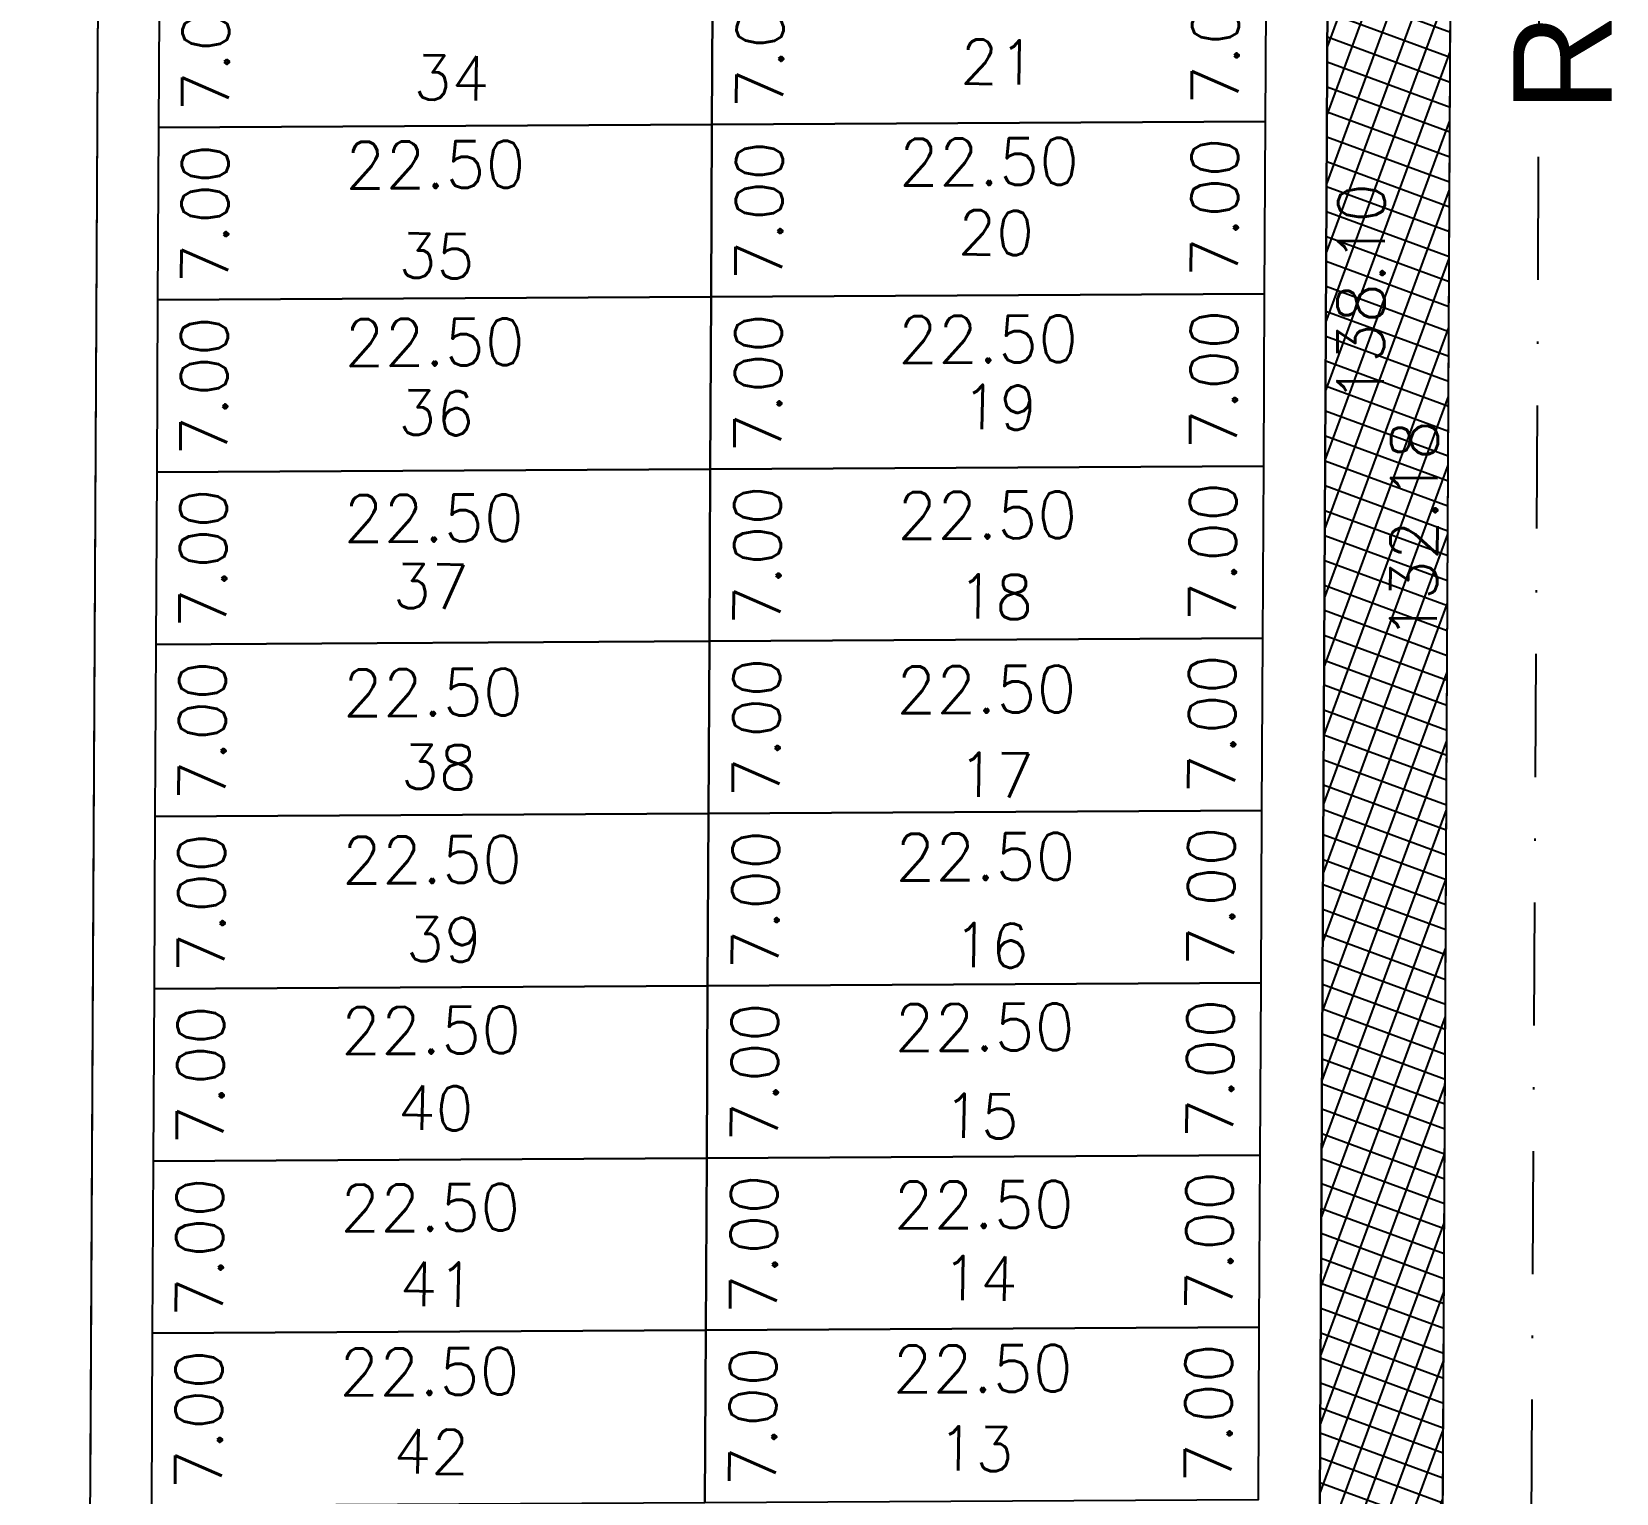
# Model space of a CAD drawing. Header units: millimetres. Extents: x -4430026 to 4783824, y 584 to 9593110.
# Drawn here: x 2247.3 to 2311.7, y 1391.3 to 1450.7 of the extents above; entities that cross this region are included whole.
import ezdxf
from ezdxf.enums import TextEntityAlignment as Align

# ---------------------------------------------------------------- set-up
doc = ezdxf.new("R2010")
doc.units = ezdxf.units.MM
doc.linetypes.add('DASHDOT', pattern=[1, 0.5, -0.25, 0, -0.25])
for name, color, linetype in [('Bra-Rua Calçadas', 1, 'Continuous'), ('Calçada', 1, 'Continuous'), ('Cota', 8, 'Continuous'), ('EIXO DAS VIAS', 252, 'DASHDOT'), ('Lotes', 2, 'Continuous'), ('Nomes de Ruas', 3, 'Continuous'), ('Numero de lotes', 5, 'Continuous'), ('Área Verde Alameda etc.', 92, 'Continuous')]:
    doc.layers.add(name, color=color, linetype=linetype)
doc.styles.add('arcad1', font='romans.shx')
doc.styles.add('ARIAL', font='arial.ttf', dxfattribs={"height": 0.25})
doc.styles.add('ROMANS', font='romans.shx')
doc.dimstyles.new('BOLA100', dxfattribs={"dimscale": 0, "dimtxt": 1.9, "dimasz": 0.18, "dimexe": 0.18, "dimexo": 0.063, "dimgap": 0, "dimtad": 1, "dimzin": 4, "dimdsep": 46, "dimtxsty": 'ROMANS', "dimcen": 0.09, "dimse1": 1, "dimse2": 1, "dimsd1": 1, "dimsd2": 1, "dimclrt": 256, "dimaunit": 1, "dimadec": 4, "dimazin": 0, "dimtfac": 1.2, "dimtix": 1, "dimtmove": 2, "dimatfit": 3, "dimfxl": 1, "dimtvp": 2, "dimtolj": 1, "dimtzin": 4, "dimarcsym": 0})
pattern_1 = [(69.82082076, (-350710.31295, -9590084.73025), (-0.894034063135, 0.32857167248), []), (159.82082076, (-350710.31295, -9590084.73025), (-0.32857167248, -0.894034063135), [])]

# ---------------------------------------------------------------- blocks, each defined once
blk = doc.blocks.new('*D5884')
at = {"layer": 'DEFPOINTS', "color": 0}
for p in [(2252.206, 1397.76), (2255.061, 1397.745), (2252.17, 1390.76)]:
    blk.add_point(p, dxfattribs=at)
at = {"layer": 'Cota', "insert": (2254.093, 1394.25), "char_height": 1.9, "attachment_point": 5, "rotation": 89.70531, "style": 'ROMANS'}
blk.add_mtext('\\A1;7.00', dxfattribs=at)
blk = doc.blocks.new('*D5890')
at = {"layer": 'DEFPOINTS', "color": 0}
for p in [(2296.11, 1398.009), (2297.208, 1398.004), (2297.172, 1391.003)]:
    blk.add_point(p, dxfattribs=at)
at = {"layer": 'Cota', "insert": (2295.142, 1394.514), "char_height": 1.9, "attachment_point": 5, "rotation": 89.70531, "style": 'ROMANS'}
blk.add_mtext('\\A1;7.00', dxfattribs=at)
blk = doc.blocks.new('*D5891')
at = {"layer": 'DEFPOINTS', "color": 0}
for p in [(2296.146, 1405.01), (2297.244, 1405.004), (2297.208, 1398.004)]:
    blk.add_point(p, dxfattribs=at)
at = {"layer": 'Cota', "insert": (2295.178, 1401.514), "char_height": 1.9, "attachment_point": 5, "rotation": 89.70531, "style": 'ROMANS'}
blk.add_mtext('\\A1;7.00', dxfattribs=at)
blk = doc.blocks.new('*D5892')
at = {"layer": 'DEFPOINTS', "color": 0}
for p in [(2296.182, 1412.01), (2297.28, 1412.004), (2297.244, 1405.004)]:
    blk.add_point(p, dxfattribs=at)
at = {"layer": 'Cota', "insert": (2295.214, 1408.515), "char_height": 1.9, "attachment_point": 5, "rotation": 89.70531, "style": 'ROMANS'}
blk.add_mtext('\\A1;7.00', dxfattribs=at)
blk = doc.blocks.new('*D5893')
at = {"layer": 'DEFPOINTS', "color": 0}
for p in [(2296.218, 1419.01), (2297.316, 1419.005), (2297.28, 1412.004)]:
    blk.add_point(p, dxfattribs=at)
at = {"layer": 'Cota', "insert": (2295.25, 1415.515), "char_height": 1.9, "attachment_point": 5, "rotation": 89.70531, "style": 'ROMANS'}
blk.add_mtext('\\A1;7.00', dxfattribs=at)
blk = doc.blocks.new('*D5894')
at = {"layer": 'DEFPOINTS', "color": 0}
for p in [(2296.254, 1426.011), (2297.352, 1426.005), (2297.316, 1419.005)]:
    blk.add_point(p, dxfattribs=at)
at = {"layer": 'Cota', "insert": (2295.286, 1422.515), "char_height": 1.9, "attachment_point": 5, "rotation": 89.70531, "style": 'ROMANS'}
blk.add_mtext('\\A1;7.00', dxfattribs=at)
blk = doc.blocks.new('*D5895')
at = {"layer": 'DEFPOINTS', "color": 0}
for p in [(2296.29, 1433.011), (2297.388, 1433.005), (2297.352, 1426.005)]:
    blk.add_point(p, dxfattribs=at)
at = {"layer": 'Cota', "insert": (2295.322, 1429.516), "char_height": 1.9, "attachment_point": 5, "rotation": 89.70531, "style": 'ROMANS'}
blk.add_mtext('\\A1;7.00', dxfattribs=at)
blk = doc.blocks.new('*D5896')
at = {"layer": 'DEFPOINTS', "color": 0}
for p in [(2296.326, 1440.011), (2297.424, 1440.005), (2297.388, 1433.005)]:
    blk.add_point(p, dxfattribs=at)
at = {"layer": 'Cota', "insert": (2295.358, 1436.516), "char_height": 1.9, "attachment_point": 5, "rotation": 89.70531, "style": 'ROMANS'}
blk.add_mtext('\\A1;7.00', dxfattribs=at)
blk = doc.blocks.new('*D5897')
at = {"layer": 'DEFPOINTS', "color": 0}
for p in [(2296.362, 1447.011), (2297.46, 1447.006), (2297.424, 1440.005)]:
    blk.add_point(p, dxfattribs=at)
at = {"layer": 'Cota', "insert": (2295.394, 1443.516), "char_height": 1.9, "attachment_point": 5, "rotation": 89.70531, "style": 'ROMANS'}
blk.add_mtext('\\A1;7.00', dxfattribs=at)
blk = doc.blocks.new('*D5898')
at = {"layer": 'DEFPOINTS', "color": 0}
for p in [(2296.398, 1454.012), (2297.496, 1454.006), (2297.46, 1447.006)]:
    blk.add_point(p, dxfattribs=at)
at = {"layer": 'Cota', "insert": (2295.43, 1450.516), "char_height": 1.9, "attachment_point": 5, "rotation": 89.70531, "style": 'ROMANS'}
blk.add_mtext('\\A1;7.00', dxfattribs=at)
blk = doc.blocks.new('*D5904')
at = {"layer": 'DEFPOINTS', "color": 0}
for p in [(2274.707, 1397.882), (2277.59, 1397.867), (2274.671, 1390.881)]:
    blk.add_point(p, dxfattribs=at)
at = {"layer": 'Cota', "insert": (2276.622, 1394.372), "char_height": 1.9, "attachment_point": 5, "rotation": 89.70531, "style": 'ROMANS'}
blk.add_mtext('\\A1;7.00', dxfattribs=at)
blk = doc.blocks.new('*D5905')
at = {"layer": 'DEFPOINTS', "color": 0}
for p in [(2274.743, 1404.882), (2277.626, 1404.867), (2274.707, 1397.882)]:
    blk.add_point(p, dxfattribs=at)
at = {"layer": 'Cota', "insert": (2276.658, 1401.372), "char_height": 1.9, "attachment_point": 5, "rotation": 89.70531, "style": 'ROMANS'}
blk.add_mtext('\\A1;7.00', dxfattribs=at)
blk = doc.blocks.new('*D5906')
at = {"layer": 'DEFPOINTS', "color": 0}
for p in [(2274.779, 1411.882), (2277.662, 1411.868), (2274.743, 1404.882)]:
    blk.add_point(p, dxfattribs=at)
at = {"layer": 'Cota', "insert": (2276.694, 1408.372), "char_height": 1.9, "attachment_point": 5, "rotation": 89.70531, "style": 'ROMANS'}
blk.add_mtext('\\A1;7.00', dxfattribs=at)
blk = doc.blocks.new('*D5907')
at = {"layer": 'DEFPOINTS', "color": 0}
for p in [(2274.815, 1418.883), (2277.698, 1418.868), (2274.779, 1411.882)]:
    blk.add_point(p, dxfattribs=at)
at = {"layer": 'Cota', "insert": (2276.73, 1415.373), "char_height": 1.9, "attachment_point": 5, "rotation": 89.70531, "style": 'ROMANS'}
blk.add_mtext('\\A1;7.00', dxfattribs=at)
blk = doc.blocks.new('*D5908')
at = {"layer": 'DEFPOINTS', "color": 0}
for p in [(2274.851, 1425.883), (2277.734, 1425.868), (2274.815, 1418.883)]:
    blk.add_point(p, dxfattribs=at)
at = {"layer": 'Cota', "insert": (2276.766, 1422.373), "char_height": 1.9, "attachment_point": 5, "rotation": 89.70531, "style": 'ROMANS'}
blk.add_mtext('\\A1;7.00', dxfattribs=at)
blk = doc.blocks.new('*D5909')
at = {"layer": 'DEFPOINTS', "color": 0}
for p in [(2274.887, 1432.883), (2277.77, 1432.868), (2274.851, 1425.883)]:
    blk.add_point(p, dxfattribs=at)
at = {"layer": 'Cota', "insert": (2276.802, 1429.373), "char_height": 1.9, "attachment_point": 5, "rotation": 89.70531, "style": 'ROMANS'}
blk.add_mtext('\\A1;7.00', dxfattribs=at)
blk = doc.blocks.new('*D5910')
at = {"layer": 'DEFPOINTS', "color": 0}
for p in [(2274.923, 1439.884), (2277.806, 1439.869), (2274.887, 1432.883)]:
    blk.add_point(p, dxfattribs=at)
at = {"layer": 'Cota', "insert": (2276.838, 1436.373), "char_height": 1.9, "attachment_point": 5, "rotation": 89.70531, "style": 'ROMANS'}
blk.add_mtext('\\A1;7.00', dxfattribs=at)
blk = doc.blocks.new('*D5911')
at = {"layer": 'DEFPOINTS', "color": 0}
for p in [(2274.959, 1446.884), (2277.842, 1446.869), (2274.923, 1439.884)]:
    blk.add_point(p, dxfattribs=at)
at = {"layer": 'Cota', "insert": (2276.874, 1443.374), "char_height": 1.9, "attachment_point": 5, "rotation": 89.70531, "style": 'ROMANS'}
blk.add_mtext('\\A1;7.00', dxfattribs=at)
blk = doc.blocks.new('*D5912')
at = {"layer": 'DEFPOINTS', "color": 0}
for p in [(2274.995, 1453.884), (2277.878, 1453.869), (2274.959, 1446.884)]:
    blk.add_point(p, dxfattribs=at)
at = {"layer": 'Cota', "insert": (2276.91, 1450.374), "char_height": 1.9, "attachment_point": 5, "rotation": 89.70531, "style": 'ROMANS'}
blk.add_mtext('\\A1;7.00', dxfattribs=at)
blk = doc.blocks.new('*D5917')
at = {"layer": 'DEFPOINTS', "color": 0}
for p in [(2252.242, 1404.76), (2255.097, 1404.746), (2252.206, 1397.76)]:
    blk.add_point(p, dxfattribs=at)
at = {"layer": 'Cota', "insert": (2254.129, 1401.25), "char_height": 1.9, "attachment_point": 5, "rotation": 89.70531, "style": 'ROMANS'}
blk.add_mtext('\\A1;7.00', dxfattribs=at)
blk = doc.blocks.new('*D5918')
at = {"layer": 'DEFPOINTS', "color": 0}
for p in [(2252.278, 1411.76), (2255.133, 1411.746), (2252.242, 1404.76)]:
    blk.add_point(p, dxfattribs=at)
at = {"layer": 'Cota', "insert": (2254.165, 1408.251), "char_height": 1.9, "attachment_point": 5, "rotation": 89.70531, "style": 'ROMANS'}
blk.add_mtext('\\A1;7.00', dxfattribs=at)
blk = doc.blocks.new('*D5919')
at = {"layer": 'DEFPOINTS', "color": 0}
for p in [(2252.314, 1418.761), (2255.169, 1418.746), (2252.278, 1411.76)]:
    blk.add_point(p, dxfattribs=at)
at = {"layer": 'Cota', "insert": (2254.201, 1415.251), "char_height": 1.9, "attachment_point": 5, "rotation": 89.70531, "style": 'ROMANS'}
blk.add_mtext('\\A1;7.00', dxfattribs=at)
blk = doc.blocks.new('*D5920')
at = {"layer": 'DEFPOINTS', "color": 0}
for p in [(2252.35, 1425.761), (2255.205, 1425.746), (2252.314, 1418.761)]:
    blk.add_point(p, dxfattribs=at)
at = {"layer": 'Cota', "insert": (2254.237, 1422.251), "char_height": 1.9, "attachment_point": 5, "rotation": 89.70531, "style": 'ROMANS'}
blk.add_mtext('\\A1;7.00', dxfattribs=at)
blk = doc.blocks.new('*D5921')
at = {"layer": 'DEFPOINTS', "color": 0}
for p in [(2252.386, 1432.761), (2255.241, 1432.747), (2252.35, 1425.761)]:
    blk.add_point(p, dxfattribs=at)
at = {"layer": 'Cota', "insert": (2254.273, 1429.251), "char_height": 1.9, "attachment_point": 5, "rotation": 89.70531, "style": 'ROMANS'}
blk.add_mtext('\\A1;7.00', dxfattribs=at)
blk = doc.blocks.new('*D5922')
at = {"layer": 'DEFPOINTS', "color": 0}
for p in [(2252.422, 1439.762), (2255.277, 1439.747), (2252.386, 1432.761)]:
    blk.add_point(p, dxfattribs=at)
at = {"layer": 'Cota', "insert": (2254.309, 1436.252), "char_height": 1.9, "attachment_point": 5, "rotation": 89.70531, "style": 'ROMANS'}
blk.add_mtext('\\A1;7.00', dxfattribs=at)
blk = doc.blocks.new('*D5923')
at = {"layer": 'DEFPOINTS', "color": 0}
for p in [(2252.458, 1446.762), (2255.313, 1446.747), (2252.422, 1439.762)]:
    blk.add_point(p, dxfattribs=at)
at = {"layer": 'Cota', "insert": (2254.345, 1443.252), "char_height": 1.9, "attachment_point": 5, "rotation": 89.70531, "style": 'ROMANS'}
blk.add_mtext('\\A1;7.00', dxfattribs=at)
blk = doc.blocks.new('*D5924')
at = {"layer": 'DEFPOINTS', "color": 0}
for p in [(2252.494, 1453.762), (2255.349, 1453.748), (2252.458, 1446.762)]:
    blk.add_point(p, dxfattribs=at)
at = {"layer": 'Cota', "insert": (2254.381, 1450.252), "char_height": 1.9, "attachment_point": 5, "rotation": 89.70531, "style": 'ROMANS'}
blk.add_mtext('\\A1;7.00', dxfattribs=at)
blk = doc.blocks.new('*D5949')
at = {"layer": 'DEFPOINTS', "color": 0}
for p in [(2274.923, 1439.884), (2252.422, 1439.762), (2274.937, 1437.152)]:
    blk.add_point(p, dxfattribs=at)
at = {"layer": 'Cota', "insert": (2263.682, 1438.041), "char_height": 1.9, "attachment_point": 5, "rotation": 0.31037, "style": 'ROMANS'}
blk.add_mtext('\\A1;22.50', dxfattribs=at)
blk = doc.blocks.new('*D5950')
at = {"layer": 'DEFPOINTS', "color": 0}
for p in [(2252.458, 1446.762), (2274.959, 1446.884), (2274.972, 1444.364)]:
    blk.add_point(p, dxfattribs=at)
at = {"layer": 'Cota', "insert": (2263.717, 1445.253), "char_height": 1.9, "attachment_point": 5, "rotation": 0.31037, "style": 'ROMANS'}
blk.add_mtext('\\A1;22.50', dxfattribs=at)
blk = doc.blocks.new('*D5951')
at = {"layer": 'DEFPOINTS', "color": 0}
for p in [(2252.386, 1432.761), (2274.887, 1432.883), (2274.902, 1430.001)]:
    blk.add_point(p, dxfattribs=at)
at = {"layer": 'Cota', "insert": (2263.647, 1430.89), "char_height": 1.9, "attachment_point": 5, "rotation": 0.31037, "style": 'ROMANS'}
blk.add_mtext('\\A1;22.50', dxfattribs=at)
blk = doc.blocks.new('*D5952')
at = {"layer": 'DEFPOINTS', "color": 0}
for p in [(2252.35, 1425.761), (2274.851, 1425.883), (2274.867, 1422.918)]:
    blk.add_point(p, dxfattribs=at)
at = {"layer": 'Cota', "insert": (2263.611, 1423.807), "char_height": 1.9, "attachment_point": 5, "rotation": 0.31037, "style": 'ROMANS'}
blk.add_mtext('\\A1;22.50', dxfattribs=at)
blk = doc.blocks.new('*D5953')
at = {"layer": 'DEFPOINTS', "color": 0}
for p in [(2252.314, 1418.761), (2274.815, 1418.883), (2274.83, 1416.12)]:
    blk.add_point(p, dxfattribs=at)
at = {"layer": 'Cota', "insert": (2263.574, 1417.009), "char_height": 1.9, "attachment_point": 5, "rotation": 0.31037, "style": 'ROMANS'}
blk.add_mtext('\\A1;22.50', dxfattribs=at)
blk = doc.blocks.new('*D5954')
at = {"layer": 'DEFPOINTS', "color": 0}
for p in [(2252.278, 1411.76), (2274.779, 1411.882), (2274.793, 1409.19)]:
    blk.add_point(p, dxfattribs=at)
at = {"layer": 'Cota', "insert": (2263.538, 1410.079), "char_height": 1.9, "attachment_point": 5, "rotation": 0.31037, "style": 'ROMANS'}
blk.add_mtext('\\A1;22.50', dxfattribs=at)
blk = doc.blocks.new('*D5955')
at = {"layer": 'DEFPOINTS', "color": 0}
for p in [(2252.242, 1404.76), (2274.743, 1404.882), (2274.758, 1401.979)]:
    blk.add_point(p, dxfattribs=at)
at = {"layer": 'Cota', "insert": (2263.503, 1402.868), "char_height": 1.9, "attachment_point": 5, "rotation": 0.31037, "style": 'ROMANS'}
blk.add_mtext('\\A1;22.50', dxfattribs=at)
blk = doc.blocks.new('*D5956')
at = {"layer": 'DEFPOINTS', "color": 0}
for p in [(2252.206, 1397.76), (2274.707, 1397.882), (2274.721, 1395.314)]:
    blk.add_point(p, dxfattribs=at)
at = {"layer": 'Cota', "insert": (2263.465, 1396.203), "char_height": 1.9, "attachment_point": 5, "rotation": 0.31037, "style": 'ROMANS'}
blk.add_mtext('\\A1;22.50', dxfattribs=at)
blk = doc.blocks.new('*D5968')
at = {"layer": 'DEFPOINTS', "color": 0}
for p in [(2297.46, 1447.006), (2274.959, 1446.884), (2297.473, 1444.485)]:
    blk.add_point(p, dxfattribs=at)
at = {"layer": 'Cota', "insert": (2286.218, 1445.374), "char_height": 1.9, "attachment_point": 5, "rotation": 0.31037, "style": 'ROMANS'}
blk.add_mtext('\\A1;22.50', dxfattribs=at)
blk = doc.blocks.new('*D5969')
at = {"layer": 'DEFPOINTS', "color": 0}
for p in [(2274.923, 1439.884), (2297.424, 1440.005), (2297.438, 1437.274)]:
    blk.add_point(p, dxfattribs=at)
at = {"layer": 'Cota', "insert": (2286.183, 1438.163), "char_height": 1.9, "attachment_point": 5, "rotation": 0.31037, "style": 'ROMANS'}
blk.add_mtext('\\A1;22.50', dxfattribs=at)
blk = doc.blocks.new('*D5970')
at = {"layer": 'DEFPOINTS', "color": 0}
for p in [(2274.887, 1432.883), (2297.388, 1433.005), (2297.403, 1430.123)]:
    blk.add_point(p, dxfattribs=at)
at = {"layer": 'Cota', "insert": (2286.148, 1431.012), "char_height": 1.9, "attachment_point": 5, "rotation": 0.31037, "style": 'ROMANS'}
blk.add_mtext('\\A1;22.50', dxfattribs=at)
blk = doc.blocks.new('*D5971')
at = {"layer": 'DEFPOINTS', "color": 0}
for p in [(2274.851, 1425.883), (2297.352, 1426.005), (2297.368, 1423.04)]:
    blk.add_point(p, dxfattribs=at)
at = {"layer": 'Cota', "insert": (2286.112, 1423.929), "char_height": 1.9, "attachment_point": 5, "rotation": 0.31037, "style": 'ROMANS'}
blk.add_mtext('\\A1;22.50', dxfattribs=at)
blk = doc.blocks.new('*D5972')
at = {"layer": 'DEFPOINTS', "color": 0}
for p in [(2274.815, 1418.883), (2297.316, 1419.005), (2297.331, 1416.242)]:
    blk.add_point(p, dxfattribs=at)
at = {"layer": 'Cota', "insert": (2286.075, 1417.131), "char_height": 1.9, "attachment_point": 5, "rotation": 0.31037, "style": 'ROMANS'}
blk.add_mtext('\\A1;22.50', dxfattribs=at)
blk = doc.blocks.new('*D5973')
at = {"layer": 'DEFPOINTS', "color": 0}
for p in [(2274.779, 1411.882), (2297.28, 1412.004), (2297.294, 1409.312)]:
    blk.add_point(p, dxfattribs=at)
at = {"layer": 'Cota', "insert": (2286.039, 1410.201), "char_height": 1.9, "attachment_point": 5, "rotation": 0.31037, "style": 'ROMANS'}
blk.add_mtext('\\A1;22.50', dxfattribs=at)
blk = doc.blocks.new('*D5974')
at = {"layer": 'DEFPOINTS', "color": 0}
for p in [(2274.743, 1404.882), (2297.244, 1405.004), (2297.259, 1402.101)]:
    blk.add_point(p, dxfattribs=at)
at = {"layer": 'Cota', "insert": (2286.004, 1402.99), "char_height": 1.9, "attachment_point": 5, "rotation": 0.31037, "style": 'ROMANS'}
blk.add_mtext('\\A1;22.50', dxfattribs=at)
blk = doc.blocks.new('*D5975')
at = {"layer": 'DEFPOINTS', "color": 0}
for p in [(2297.208, 1398.004), (2274.707, 1397.882), (2297.221, 1395.436)]:
    blk.add_point(p, dxfattribs=at)
at = {"layer": 'Cota', "insert": (2285.966, 1396.325), "char_height": 1.9, "attachment_point": 5, "rotation": 0.31037, "style": 'ROMANS'}
blk.add_mtext('\\A1;22.50', dxfattribs=at)
blk = doc.blocks.new('*D7524')
at = {"layer": 'DEFPOINTS', "color": 0}
for p in [(2300.245, 1502.427), (2299.534, 1364.329), (2301.689, 1364.318)]:
    blk.add_point(p, dxfattribs=at)
at = {"layer": 'Cota', "insert": (2301.346, 1440.037), "char_height": 1.9, "attachment_point": 5, "rotation": 89.70531, "style": 'ROMANS'}
blk.add_mtext('\\A1;138.10', dxfattribs=at)
blk = doc.blocks.new('*D7525')
at = {"layer": 'DEFPOINTS', "color": 0}
for p in [(2305.214, 1496.485), (2304.107, 1364.306), (2304.534, 1364.304)]:
    blk.add_point(p, dxfattribs=at)
at = {"layer": 'Cota', "insert": (2303.497, 1430.402), "char_height": 1.9, "attachment_point": 5, "rotation": 89.70531, "style": 'ROMANS'}
blk.add_mtext('\\A1;132.18', dxfattribs=at)
blk = doc.blocks.new('*D7532')
at = {"layer": 'DEFPOINTS', "color": 0}
for p in [(2384.717, 1450.198), (2270.309, 1303.269), (2272.014, 1301.941)]:
    blk.add_point(p, dxfattribs=at)
at = {"layer": 'Cota', "insert": (2334.914, 1383.721), "char_height": 1.9, "attachment_point": 5, "rotation": 52.09358, "style": 'ROMANS'}
blk.add_mtext('\\A1;186.22', dxfattribs=at)
blk = doc.blocks.new('*D7533')
at = {"layer": 'DEFPOINTS', "color": 0}
for p in [(2388.662, 1447.126), (2388.662, 1447.126), (2274.254, 1300.197)]:
    blk.add_point(p, dxfattribs=at)
at = {"layer": 'Cota', "insert": (2330.496, 1374.427), "char_height": 1.9, "attachment_point": 5, "rotation": 52.09358, "style": 'ROMANS'}
blk.add_mtext('\\A1;186.22', dxfattribs=at)

msp = doc.modelspace()

# ---------------------------------------------------------------- hatches: boundary and pattern name
at = {"layer": 'Área Verde Alameda etc.'}
h = msp.add_hatch(dxfattribs=at)
h.set_pattern_fill('ANSI37', color=256, scale=0.3, angle=24.82082, style=0)
h.set_pattern_definition(pattern_1)
edge = h.paths.add_edge_path()
edge.add_line((2304.534, 1364.304), (2305.214, 1496.485))
edge.add_arc((2299.214, 1496.516), 6, 359.70531, 393.65861)
edge.add_arc((2299.214, 1496.516), 6, 33.65861, 35.50074)
edge.add_arc((2299.214, 1496.516), 6, 35.50074, 52.09358)
edge.add_arc((2299.214, 1496.516), 6, 52.09358, 80.11124)
edge.add_line((2300.245, 1502.427), (2299.534, 1364.329))
edge.add_arc((2292.535, 1364.365), 7, 322.09358, 359.70531, ccw=False)
edge.add_line((2298.058, 1360.065), (2260.052, 1311.256))
edge.add_line((2260.052, 1311.256), (2263.997, 1308.184))
edge.add_line((2263.997, 1308.184), (2302.003, 1356.993))
edge.add_arc((2292.535, 1364.365), 12, 322.09358, 332.64148)
edge.add_arc((2292.535, 1364.365), 12, 332.64148, 352.33101)
edge.add_arc((2292.535, 1364.365), 12, 352.33101, 359.70531)
h = msp.add_hatch(dxfattribs=at)
h.set_pattern_fill('ANSI37', color=256, scale=0.3, angle=24.82082, style=0)
h.set_pattern_definition(pattern_1)
edge = h.paths.add_edge_path()
edge.add_line((2384.717, 1450.198), (2270.309, 1303.269))
edge.add_line((2270.309, 1303.269), (2274.254, 1300.197))
edge.add_line((2274.254, 1300.197), (2388.662, 1447.126))
edge.add_arc((2413.119, 1428.086), 30.995, 78.29344, 142.09799, ccw=False)
edge.add_arc((2413.419, 1458.079), 6, 3.40904, 89.3668)
edge.add_arc((2413.122, 1428.081), 36, 89.42147, 142.09358)
h = msp.add_hatch(dxfattribs=at)
h.set_pattern_fill('ANSI37', color=256, scale=0.3, style=0)
h.set_pattern_definition([(45, (-350710.31295, -9590084.73025), (-0.67351920908, 0.67351920908), []), (135, (-350710.31295, -9590084.73025), (-0.67351920908, -0.67351920908), [])])
h.paths.add_polyline_path([(2021.405, 1400.228, 0.274358), (2019.504, 1399.483), (2018.104, 1397.684, 0.570162), (2019.364, 1394.48, -0.126155), (2239.79, 1298.517), (2248.596, 1291.66, 0.414214), (2251.402, 1292.009), (2252.631, 1293.587, 0.414214), (2252.282, 1296.394), (2243.476, 1303.251, 0.125584)])

# ---------------------------------------------------------------- linework, layer by layer
at = {"layer": 'Bra-Rua Calçadas'}
msp.add_lwpolyline([(2260.052, 1311.256), (2298.058, 1360.065, 0.165602), (2299.534, 1364.329), (2300.245, 1502.427)], format="xyb", dxfattribs=at)
msp.add_lwpolyline([(2304.534, 1364.304), (2305.214, 1496.485, 0.149243), (2304.208, 1499.841, 0.008038), (2304.099, 1500, 0.072527), (2302.901, 1501.25, 0.122863), (2300.245, 1502.427), (2299.534, 1364.329, -0.165602), (2298.058, 1360.065), (2260.052, 1311.256), (2263.997, 1308.184), (2302.003, 1356.993, 0.046056), (2303.192, 1358.851, 0.086124), (2304.427, 1362.764, 0.032188)], format="xyb", close=True, dxfattribs=at)
at = {"layer": 'Calçada', "lineweight": -3}
for p, q in [((2250.213, 1496.314), (2249.663, 1389.465)), ((2250.213, 1496.314), (2249.674, 1391.509)), ((2250.213, 1496.314), (2249.674, 1391.509)), ((2250.213, 1496.314), (2249.674, 1391.509)), ((2304.534, 1364.304), (2305.214, 1496.485))]:
    msp.add_line(p, q, dxfattribs=at)
at = {"layer": 'Calçada'}
msp.add_lwpolyline([(2262.461, 1306.211), (2302.003, 1356.993, 0.165602), (2304.534, 1364.304), (2305.214, 1496.485, 0.15747), (2304.099, 1500, 0.072527), (2302.901, 1501.25, 0.116434), (2300.394, 1502.399, 0.019195), (2299.94, 1502.472, 0.031658), (2299.182, 1502.516), (2284.973, 1502.439)], format="xyb", dxfattribs=at)
at = {"layer": 'EIXO DAS VIAS', "ltscale": 10}
msp.add_line((2308.864, 1506.168, 103.708), (2308.104, 1358.317, 103.708), dxfattribs=at)
at = {"layer": 'Lotes'}
for points in [[(2274.995, 1453.884), (2274.959, 1446.884), (2297.46, 1447.006), (2297.496, 1454.006)], [(2252.494, 1453.762), (2252.458, 1446.762), (2274.959, 1446.884), (2274.995, 1453.884)], [(2274.959, 1446.884), (2274.923, 1439.884), (2297.424, 1440.005), (2297.46, 1447.006)], [(2252.458, 1446.762), (2252.422, 1439.762), (2274.923, 1439.884), (2274.959, 1446.884)], [(2252.422, 1439.762), (2252.386, 1432.761), (2274.887, 1432.883), (2274.923, 1439.884)], [(2274.923, 1439.884), (2274.887, 1432.883), (2297.388, 1433.005), (2297.424, 1440.005)], [(2252.386, 1432.761), (2252.35, 1425.761), (2274.851, 1425.883), (2274.887, 1432.883)], [(2274.887, 1432.883), (2274.851, 1425.883), (2297.352, 1426.005), (2297.388, 1433.005)], [(2252.35, 1425.761), (2252.314, 1418.761), (2274.815, 1418.883), (2274.851, 1425.883)], [(2274.851, 1425.883), (2274.815, 1418.883), (2297.316, 1419.005), (2297.352, 1426.005)], [(2252.314, 1418.761), (2252.278, 1411.76), (2274.779, 1411.882), (2274.815, 1418.883)], [(2274.815, 1418.883), (2274.779, 1411.882), (2297.28, 1412.004), (2297.316, 1419.005)], [(2252.278, 1411.76), (2252.242, 1404.76), (2274.743, 1404.882), (2274.779, 1411.882)], [(2274.779, 1411.882), (2274.743, 1404.882), (2297.244, 1405.004), (2297.28, 1412.004)], [(2274.743, 1404.882), (2252.242, 1404.76), (2252.206, 1397.76), (2274.707, 1397.882)], [(2274.743, 1404.882), (2274.707, 1397.882), (2297.208, 1398.004), (2297.244, 1405.004)], [(2274.707, 1397.882), (2274.671, 1390.881), (2297.172, 1391.003), (2297.208, 1398.004)], [(2274.707, 1397.882), (2252.206, 1397.76), (2252.17, 1390.76), (2274.671, 1390.881)]]:
    msp.add_lwpolyline(points, close=True, dxfattribs=at)
at = {"layer": 'Área Verde Alameda etc.'}
msp.add_lwpolyline([(2260.052, 1311.256), (2298.058, 1360.065, 0.165602), (2299.534, 1364.329), (2300.245, 1502.427)], format="xyb", dxfattribs=at)
msp.add_lwpolyline([(2304.534, 1364.304), (2305.214, 1496.485, 0.149243), (2304.208, 1499.841, 0.008038), (2304.099, 1500, 0.072527), (2302.901, 1501.25, 0.122863), (2300.245, 1502.427), (2299.534, 1364.329, -0.165602), (2298.058, 1360.065), (2260.052, 1311.256), (2263.997, 1308.184), (2302.003, 1356.993, 0.046056), (2303.192, 1358.851, 0.086124), (2304.427, 1362.764, 0.032188)], format="xyb", close=True, dxfattribs=at)

# ---------------------------------------------------------------- texts
at = {"layer": 'Nomes de Ruas', "extrusion": (-0.01947, -0.084427, 0.996239), "style": 'ARIAL'}
msp.add_text('RUA 28 .', height=4, rotation=102.96746, dxfattribs=at).set_placement((1922.673, 1933.06, -168.119), align=Align.MIDDLE_CENTER)
at = {"layer": 'Numero de lotes', "style": 'arcad1'}
for s, p in [('21', (2286.602, 1449.426, 103.708)), ('34', (2264.372, 1448.782, 103.708)), ('20', (2286.509, 1442.491, 103.708)), ('35', (2263.765, 1441.545, 103.708)), ('36', (2263.755, 1435.165, 103.708)), ('19', (2286.642, 1435.396, 103.708)), ('37', (2263.532, 1428.117, 103.708)), ('18', (2286.478, 1427.699, 103.708)), ('38', (2263.857, 1420.775, 103.708)), ('17', (2286.5, 1420.449, 103.708)), ('39', (2264.067, 1413.766, 103.708)), ('16', (2286.302, 1413.524, 103.708)), ('40', (2263.723, 1406.916, 103.708)), ('15', (2285.898, 1406.593, 103.708)), ('41', (2263.8, 1399.758, 103.708)), ('14', (2285.852, 1399.997, 103.708)), ('42', (2263.547, 1392.959, 103.708)), ('13', (2285.677, 1393.068, 103.708))]:
    msp.add_text(s, height=1.8, rotation=358.97539, dxfattribs=at).set_placement(p, align=Align.MIDDLE_CENTER)

# ---------------------------------------------------------------- dimensions: what is measured, and where the dimension line sits
at = {"layer": 'Cota'}
for base, p1, p2, angle, picture, middle in [((2301.689, 1364.318), (2300.245, 1502.427), (2299.534, 1364.329), 269.70531, '*D7524', (2301.346, 1440.037)), ((2272.014, 1301.941), (2384.717, 1450.198), (2270.309, 1303.269), 232.09358, '*D7532', (2334.914, 1383.721)), ((2388.662, 1447.126), (2274.254, 1300.197), (2388.662, 1447.126), 52.09358, '*D7533', (2330.496, 1374.427))]:
    dim = msp.add_linear_dim(base=base, p1=p1, p2=p2, angle=angle, dimstyle='BOLA100', override={"dimscale": 1}, dxfattribs=at)
    dim.commit()
    dim.dimension.update_dxf_attribs({"geometry": picture, "text_midpoint": middle, "dimtype": 161})
for p1, p2, distance, picture, middle in [((2305.214, 1496.485), (2304.534, 1364.304), -0.428, '*D7525', (2303.497, 1430.402)), ((2252.458, 1446.762), (2274.959, 1446.884), -2.52, '*D5950', (2263.717, 1445.253)), ((2252.422, 1439.762), (2274.923, 1439.884), -2.732, '*D5949', (2263.682, 1438.041)), ((2252.386, 1432.761), (2274.887, 1432.883), -2.882, '*D5951', (2263.647, 1430.89)), ((2252.35, 1425.761), (2274.851, 1425.883), -2.965, '*D5952', (2263.611, 1423.807)), ((2252.314, 1418.761), (2274.815, 1418.883), -2.763, '*D5953', (2263.574, 1417.009)), ((2252.278, 1411.76), (2274.779, 1411.882), -2.692, '*D5954', (2263.538, 1410.079)), ((2252.242, 1404.76), (2274.743, 1404.882), -2.903, '*D5955', (2263.503, 1402.868)), ((2252.17, 1390.76), (2252.206, 1397.76), -2.855, '*D5884', (2254.093, 1394.25)), ((2252.206, 1397.76), (2274.707, 1397.882), -2.568, '*D5956', (2263.465, 1396.203))]:
    dim = msp.add_aligned_dim(p1=p1, p2=p2, distance=distance, dimstyle='BOLA100', override={"dimscale": 1}, dxfattribs=at)
    dim.commit()
    dim.dimension.update_dxf_attribs({"geometry": picture, "text_midpoint": middle})
for base, p1, p2, angle, picture, middle in [((2296.398, 1454.012), (2297.46, 1447.006), (2297.496, 1454.006), 269.70531, '*D5898', (2295.43, 1450.516)), ((2255.349, 1453.748), (2252.458, 1446.762), (2252.494, 1453.762), 269.70531, '*D5924', (2254.381, 1450.252)), ((2277.878, 1453.869), (2274.959, 1446.884), (2274.995, 1453.884), 269.70531, '*D5912', (2276.91, 1450.374)), ((2297.473, 1444.485), (2274.959, 1446.884), (2297.46, 1447.006), 180.31037, '*D5968', (2286.218, 1445.374)), ((2296.362, 1447.011), (2297.424, 1440.005), (2297.46, 1447.006), 269.70531, '*D5897', (2295.394, 1443.516)), ((2255.313, 1446.747), (2252.422, 1439.762), (2252.458, 1446.762), 269.70531, '*D5923', (2254.345, 1443.252)), ((2277.842, 1446.869), (2274.923, 1439.884), (2274.959, 1446.884), 269.70531, '*D5911', (2276.874, 1443.374)), ((2277.806, 1439.869), (2274.887, 1432.883), (2274.923, 1439.884), 269.70531, '*D5910', (2276.838, 1436.373)), ((2297.438, 1437.274), (2274.923, 1439.884), (2297.424, 1440.005), 180.31037, '*D5969', (2286.183, 1438.163)), ((2296.326, 1440.011), (2297.388, 1433.005), (2297.424, 1440.005), 269.70531, '*D5896', (2295.358, 1436.516)), ((2255.277, 1439.747), (2252.386, 1432.761), (2252.422, 1439.762), 269.70531, '*D5922', (2254.309, 1436.252)), ((2255.241, 1432.747), (2252.35, 1425.761), (2252.386, 1432.761), 269.70531, '*D5921', (2254.273, 1429.251)), ((2277.77, 1432.868), (2274.851, 1425.883), (2274.887, 1432.883), 269.70531, '*D5909', (2276.802, 1429.373)), ((2297.403, 1430.123), (2274.887, 1432.883), (2297.388, 1433.005), 180.31037, '*D5970', (2286.148, 1431.012)), ((2296.29, 1433.011), (2297.352, 1426.005), (2297.388, 1433.005), 269.70531, '*D5895', (2295.322, 1429.516)), ((2255.205, 1425.746), (2252.314, 1418.761), (2252.35, 1425.761), 269.70531, '*D5920', (2254.237, 1422.251)), ((2277.734, 1425.868), (2274.815, 1418.883), (2274.851, 1425.883), 269.70531, '*D5908', (2276.766, 1422.373)), ((2297.368, 1423.04), (2274.851, 1425.883), (2297.352, 1426.005), 180.31037, '*D5971', (2286.112, 1423.929)), ((2296.254, 1426.011), (2297.316, 1419.005), (2297.352, 1426.005), 269.70531, '*D5894', (2295.286, 1422.515)), ((2255.169, 1418.746), (2252.278, 1411.76), (2252.314, 1418.761), 269.70531, '*D5919', (2254.201, 1415.251)), ((2277.698, 1418.868), (2274.779, 1411.882), (2274.815, 1418.883), 269.70531, '*D5907', (2276.73, 1415.373)), ((2297.331, 1416.242), (2274.815, 1418.883), (2297.316, 1419.005), 180.31037, '*D5972', (2286.075, 1417.131)), ((2296.218, 1419.01), (2297.28, 1412.004), (2297.316, 1419.005), 269.70531, '*D5893', (2295.25, 1415.515)), ((2255.133, 1411.746), (2252.242, 1404.76), (2252.278, 1411.76), 269.70531, '*D5918', (2254.165, 1408.251)), ((2277.662, 1411.868), (2274.743, 1404.882), (2274.779, 1411.882), 269.70531, '*D5906', (2276.694, 1408.372)), ((2297.294, 1409.312), (2274.779, 1411.882), (2297.28, 1412.004), 180.31037, '*D5973', (2286.039, 1410.201)), ((2296.182, 1412.01), (2297.244, 1405.004), (2297.28, 1412.004), 269.70531, '*D5892', (2295.214, 1408.515)), ((2255.097, 1404.746), (2252.206, 1397.76), (2252.242, 1404.76), 269.70531, '*D5917', (2254.129, 1401.25)), ((2277.626, 1404.867), (2274.707, 1397.882), (2274.743, 1404.882), 269.70531, '*D5905', (2276.658, 1401.372)), ((2297.259, 1402.101), (2274.743, 1404.882), (2297.244, 1405.004), 180.31037, '*D5974', (2286.004, 1402.99)), ((2296.146, 1405.01), (2297.208, 1398.004), (2297.244, 1405.004), 269.70531, '*D5891', (2295.178, 1401.514)), ((2297.221, 1395.436), (2274.707, 1397.882), (2297.208, 1398.004), 180.31037, '*D5975', (2285.966, 1396.325)), ((2296.11, 1398.009), (2297.172, 1391.003), (2297.208, 1398.004), 269.70531, '*D5890', (2295.142, 1394.514)), ((2277.59, 1397.867), (2274.671, 1390.881), (2274.707, 1397.882), 269.70531, '*D5904', (2276.622, 1394.372))]:
    dim = msp.add_linear_dim(base=base, p1=p1, p2=p2, angle=angle, dimstyle='BOLA100', override={"dimscale": 1}, dxfattribs=at)
    dim.commit()
    dim.dimension.update_dxf_attribs({"geometry": picture, "text_midpoint": middle})

doc.saveas('drawing.dxf')
